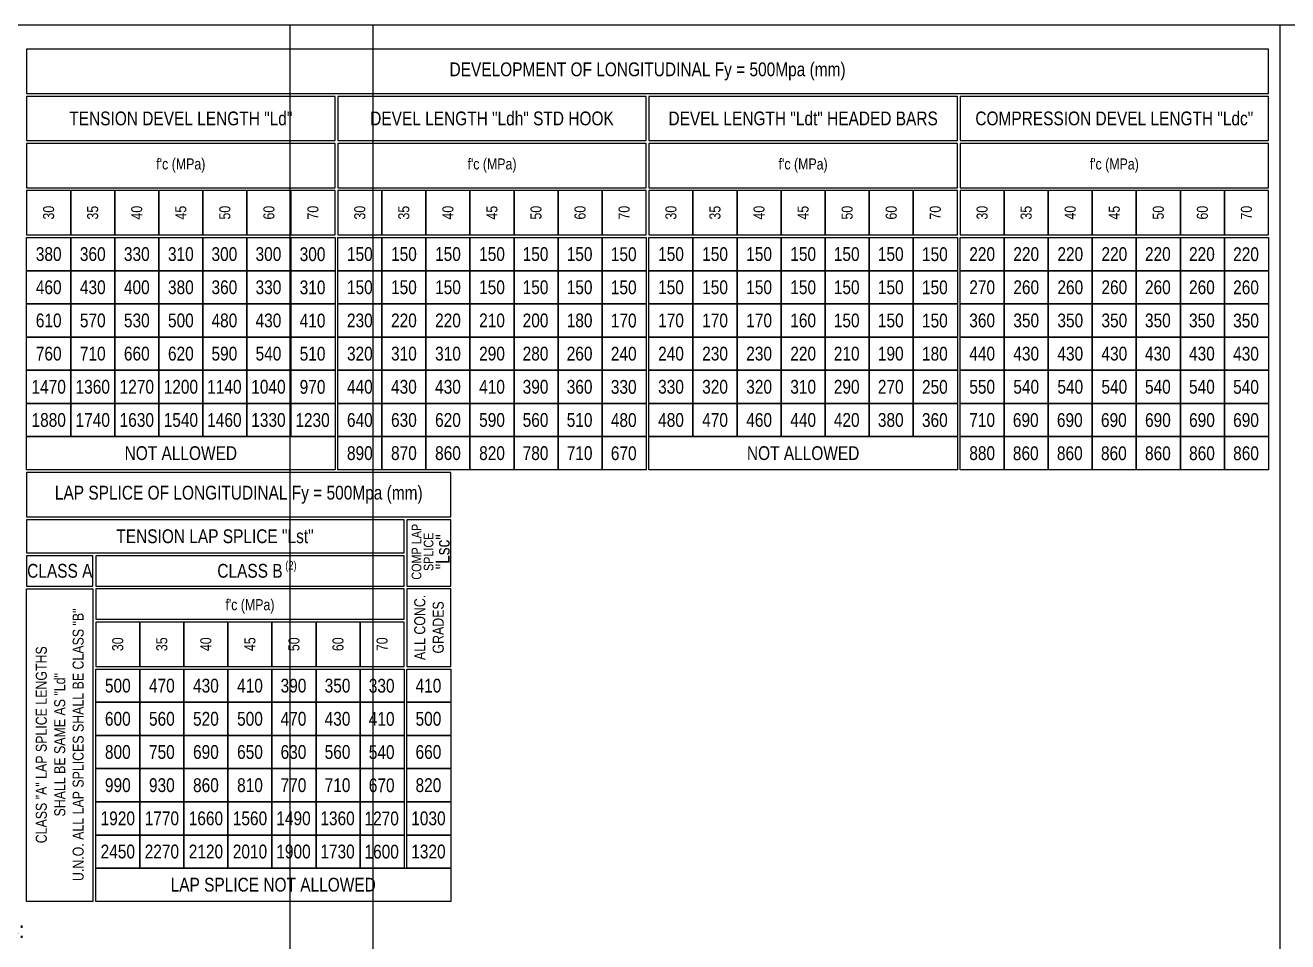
# Model space of a CAD drawing. Header units: millimetres. Extents: x 1990 to 90214, y -16050 to 57150.
# Drawn here: x 49464 to 72195, y 40651 to 57150 of the extents above; entities that cross this region are included whole.
import ezdxf
from ezdxf.enums import TextEntityAlignment as Align

# ---------------------------------------------------------------- set-up
doc = ezdxf.new("R2010")
doc.units = ezdxf.units.MM
doc.layers.add('NPLT-JLA', color=193, linetype='Continuous', plot=False)
for name, color, linetype in [('S-G-LEDR', 2, 'Continuous'), ('S-G-MEDM', 3, 'Continuous'), ('S-G-TEXT', 3, 'Continuous'), ('S-G-THIN', 1, 'Continuous'), ('S-LOCI-TEXT-GA-250', 2, 'Continuous')]:
    doc.layers.add(name, color=color, linetype=linetype)
doc.styles.add('ARIAL', font='arial.ttf', dxfattribs={"width": 0.8})

# ---------------------------------------------------------------- blocks, each defined once
blk = doc.blocks.new('A$C92fcb0a1')
at = {"layer": 'S-G-MEDM'}
for points in [[(8797.411, 26003.422), (27192.86, 26003.422), (27192.86, 26658.594), (8797.411, 26658.594)], [(8797.411, 25306.034), (13365.562, 25306.034), (13365.562, 25961.207), (8797.411, 25961.207)], [(13406.511, 25306.034), (17974.662, 25306.034), (17974.662, 25961.207), (13406.511, 25961.207)], [(18015.61, 25306.034), (22583.761, 25306.034), (22583.761, 25961.207), (18015.61, 25961.207)], [(22624.709, 25306.034), (27192.86, 25306.034), (27192.86, 25961.207), (22624.709, 25961.207)], [(8797.411, 24608.647), (13365.562, 24608.647), (13365.562, 25263.819), (8797.411, 25263.819)], [(13406.511, 24608.647), (17974.662, 24608.647), (17974.662, 25263.819), (13406.511, 25263.819)], [(18015.61, 24608.647), (22583.761, 24608.647), (22583.761, 25263.819), (18015.61, 25263.819)], [(22624.709, 24608.647), (27192.86, 24608.647), (27192.86, 25263.819), (22624.709, 25263.819)], [(8797.411, 23911.259), (9450.004, 23911.259), (9450.004, 24566.432), (8797.411, 24566.432)], [(9450.004, 23911.259), (10102.597, 23911.259), (10102.597, 24566.432), (9450.004, 24566.432)], [(10102.597, 23911.259), (10755.19, 23911.259), (10755.19, 24566.432), (10102.597, 24566.432)], [(10755.19, 23911.259), (11407.783, 23911.259), (11407.783, 24566.432), (10755.19, 24566.432)], [(11407.783, 23911.259), (12060.376, 23911.259), (12060.376, 24566.432), (11407.783, 24566.432)], [(12060.376, 23911.259), (12712.969, 23911.259), (12712.969, 24566.432), (12060.376, 24566.432)], [(12712.969, 23911.259), (13365.562, 23911.259), (13365.562, 24566.432), (12712.969, 24566.432)], [(13406.511, 23911.259), (14059.104, 23911.259), (14059.104, 24566.432), (13406.511, 24566.432)], [(14059.104, 23911.259), (14711.697, 23911.259), (14711.697, 24566.432), (14059.104, 24566.432)], [(14711.697, 23911.259), (15364.29, 23911.259), (15364.29, 24566.432), (14711.697, 24566.432)], [(15364.29, 23911.259), (16016.883, 23911.259), (16016.883, 24566.432), (15364.29, 24566.432)], [(16016.883, 23911.259), (16669.476, 23911.259), (16669.476, 24566.432), (16016.883, 24566.432)], [(16669.476, 23911.259), (17322.069, 23911.259), (17322.069, 24566.432), (16669.476, 24566.432)], [(17322.069, 23911.259), (17974.662, 23911.259), (17974.662, 24566.432), (17322.069, 24566.432)], [(18015.61, 23911.259), (18668.203, 23911.259), (18668.203, 24566.432), (18015.61, 24566.432)], [(18668.203, 23911.259), (19320.796, 23911.259), (19320.796, 24566.432), (18668.203, 24566.432)], [(19320.796, 23911.259), (19973.389, 23911.259), (19973.389, 24566.432), (19320.796, 24566.432)], [(19973.389, 23911.259), (20625.982, 23911.259), (20625.982, 24566.432), (19973.389, 24566.432)], [(20625.982, 23911.259), (21278.575, 23911.259), (21278.575, 24566.432), (20625.982, 24566.432)], [(21278.575, 23911.259), (21931.168, 23911.259), (21931.168, 24566.432), (21278.575, 24566.432)], [(21931.168, 23911.259), (22583.761, 23911.259), (22583.761, 24566.432), (21931.168, 24566.432)], [(22624.709, 23911.259), (23277.302, 23911.259), (23277.302, 24566.432), (22624.709, 24566.432)], [(23277.302, 23911.259), (23929.895, 23911.259), (23929.895, 24566.432), (23277.302, 24566.432)], [(23929.895, 23911.259), (24582.488, 23911.259), (24582.488, 24566.432), (23929.895, 24566.432)], [(24582.488, 23911.259), (25235.081, 23911.259), (25235.081, 24566.432), (24582.488, 24566.432)], [(25235.081, 23911.259), (25887.674, 23911.259), (25887.674, 24566.432), (25235.081, 24566.432)], [(25887.674, 23911.259), (26540.267, 23911.259), (26540.267, 24566.432), (25887.674, 24566.432)], [(26540.267, 23911.259), (27192.86, 23911.259), (27192.86, 24566.432), (26540.267, 24566.432)], [(8797.411, 19733.268), (15082.811, 19733.268), (15082.811, 20388.441), (8797.411, 20388.441)], [(8797.411, 19199.674), (14389.269, 19199.674), (14389.269, 19691.053), (8797.411, 19691.053)], [(14430.218, 18708.294), (15082.811, 18708.294), (15082.811, 19691.053), (14430.218, 19691.053)], [(8797.411, 18708.294), (9780.17, 18708.294), (9780.17, 19158.726), (8797.411, 19158.726)], [(9821.118, 18708.294), (14389.269, 18708.294), (14389.269, 19158.726), (9821.118, 19158.726)], [(9821.118, 18216.915), (14389.269, 18216.915), (14389.269, 18667.346), (9821.118, 18667.346)]]:
    blk.add_lwpolyline(points, close=True, dxfattribs=at)
at = {"layer": 'S-G-TEXT'}
for points in [[(14430.218, 17519.528), (15082.811, 17519.528), (15082.811, 18667.346), (14430.218, 18667.346)], [(9821.118, 17519.528), (10473.711, 17519.528), (10473.711, 18174.7), (9821.118, 18174.7)], [(10473.711, 17519.528), (11126.304, 17519.528), (11126.304, 18174.7), (10473.711, 18174.7)], [(11126.304, 17519.528), (11778.897, 17519.528), (11778.897, 18174.7), (11126.304, 18174.7)], [(11778.897, 17519.528), (12431.49, 17519.528), (12431.49, 18174.7), (11778.897, 18174.7)], [(12431.49, 17519.528), (13084.083, 17519.528), (13084.083, 18174.7), (12431.49, 18174.7)], [(13084.083, 17519.528), (13736.676, 17519.528), (13736.676, 18174.7), (13084.083, 18174.7)], [(13736.676, 17519.528), (14389.269, 17519.528), (14389.269, 18174.7), (13736.676, 18174.7)]]:
    blk.add_lwpolyline(points, close=True, dxfattribs=at)
at = {"layer": 'S-G-THIN'}
for points in [[(8797.411, 23870.311), (9450.004, 23870.311), (9450.004, 23378.932), (8797.411, 23378.932)], [(9450.004, 23870.311), (10102.597, 23870.311), (10102.597, 23378.932), (9450.004, 23378.932)], [(10102.597, 23870.311), (10755.19, 23870.311), (10755.19, 23378.932), (10102.597, 23378.932)], [(10755.19, 23870.311), (11407.783, 23870.311), (11407.783, 23378.932), (10755.19, 23378.932)], [(11407.783, 23870.311), (12060.376, 23870.311), (12060.376, 23378.932), (11407.783, 23378.932)], [(12060.376, 23870.311), (12712.969, 23870.311), (12712.969, 23378.932), (12060.376, 23378.932)], [(12712.969, 23870.311), (13365.562, 23870.311), (13365.562, 23378.932), (12712.969, 23378.932)], [(13406.511, 23870.311), (14059.104, 23870.311), (14059.104, 23378.932), (13406.511, 23378.932)], [(14059.104, 23870.311), (14711.697, 23870.311), (14711.697, 23378.932), (14059.104, 23378.932)], [(14711.697, 23870.311), (15364.29, 23870.311), (15364.29, 23378.932), (14711.697, 23378.932)], [(15364.29, 23870.311), (16016.883, 23870.311), (16016.883, 23378.932), (15364.29, 23378.932)], [(16016.883, 23870.311), (16669.476, 23870.311), (16669.476, 23378.932), (16016.883, 23378.932)], [(16669.476, 23870.311), (17322.069, 23870.311), (17322.069, 23378.932), (16669.476, 23378.932)], [(17322.069, 23870.311), (17974.662, 23870.311), (17974.662, 23378.932), (17322.069, 23378.932)], [(18015.61, 23870.311), (18668.203, 23870.311), (18668.203, 23378.932), (18015.61, 23378.932)], [(18668.203, 23870.311), (19320.796, 23870.311), (19320.796, 23378.932), (18668.203, 23378.932)], [(19320.796, 23870.311), (19973.389, 23870.311), (19973.389, 23378.932), (19320.796, 23378.932)], [(19973.389, 23870.311), (20625.982, 23870.311), (20625.982, 23378.932), (19973.389, 23378.932)], [(20625.982, 23870.311), (21278.575, 23870.311), (21278.575, 23378.932), (20625.982, 23378.932)], [(21278.575, 23870.311), (21931.168, 23870.311), (21931.168, 23378.932), (21278.575, 23378.932)], [(21931.168, 23870.311), (22583.761, 23870.311), (22583.761, 23378.932), (21931.168, 23378.932)], [(22624.709, 23870.311), (23277.302, 23870.311), (23277.302, 23378.932), (22624.709, 23378.932)], [(23277.302, 23870.311), (23929.895, 23870.311), (23929.895, 23378.932), (23277.302, 23378.932)], [(23929.895, 23870.311), (24582.488, 23870.311), (24582.488, 23378.932), (23929.895, 23378.932)], [(24582.488, 23870.311), (25235.081, 23870.311), (25235.081, 23378.932), (24582.488, 23378.932)], [(25235.081, 23870.311), (25887.674, 23870.311), (25887.674, 23378.932), (25235.081, 23378.932)], [(25887.674, 23870.311), (26540.267, 23870.311), (26540.267, 23378.932), (25887.674, 23378.932)], [(26540.267, 23870.311), (27192.86, 23870.311), (27192.86, 23378.932), (26540.267, 23378.932)], [(8797.411, 23378.932), (9450.004, 23378.932), (9450.004, 22887.552), (8797.411, 22887.552)], [(9450.004, 23378.932), (10102.597, 23378.932), (10102.597, 22887.552), (9450.004, 22887.552)], [(10102.597, 23378.932), (10755.19, 23378.932), (10755.19, 22887.552), (10102.597, 22887.552)], [(10755.19, 23378.932), (11407.783, 23378.932), (11407.783, 22887.552), (10755.19, 22887.552)], [(11407.783, 23378.932), (12060.376, 23378.932), (12060.376, 22887.552), (11407.783, 22887.552)], [(12060.376, 23378.932), (12712.969, 23378.932), (12712.969, 22887.552), (12060.376, 22887.552)], [(12712.969, 23378.932), (13365.562, 23378.932), (13365.562, 22887.552), (12712.969, 22887.552)], [(13406.511, 23378.932), (14059.104, 23378.932), (14059.104, 22887.552), (13406.511, 22887.552)], [(14059.104, 23378.932), (14711.697, 23378.932), (14711.697, 22887.552), (14059.104, 22887.552)], [(14711.697, 23378.932), (15364.29, 23378.932), (15364.29, 22887.552), (14711.697, 22887.552)], [(15364.29, 23378.932), (16016.883, 23378.932), (16016.883, 22887.552), (15364.29, 22887.552)], [(16016.883, 23378.932), (16669.476, 23378.932), (16669.476, 22887.552), (16016.883, 22887.552)], [(16669.476, 23378.932), (17322.069, 23378.932), (17322.069, 22887.552), (16669.476, 22887.552)], [(17322.069, 23378.932), (17974.662, 23378.932), (17974.662, 22887.552), (17322.069, 22887.552)], [(18015.61, 23378.932), (18668.203, 23378.932), (18668.203, 22887.552), (18015.61, 22887.552)], [(18668.203, 23378.932), (19320.796, 23378.932), (19320.796, 22887.552), (18668.203, 22887.552)], [(19320.796, 23378.932), (19973.389, 23378.932), (19973.389, 22887.552), (19320.796, 22887.552)], [(19973.389, 23378.932), (20625.982, 23378.932), (20625.982, 22887.552), (19973.389, 22887.552)], [(20625.982, 23378.932), (21278.575, 23378.932), (21278.575, 22887.552), (20625.982, 22887.552)], [(21278.575, 23378.932), (21931.168, 23378.932), (21931.168, 22887.552), (21278.575, 22887.552)], [(21931.168, 23378.932), (22583.761, 23378.932), (22583.761, 22887.552), (21931.168, 22887.552)], [(22624.709, 23378.932), (23277.302, 23378.932), (23277.302, 22887.552), (22624.709, 22887.552)], [(23277.302, 23378.932), (23929.895, 23378.932), (23929.895, 22887.552), (23277.302, 22887.552)], [(23929.895, 23378.932), (24582.488, 23378.932), (24582.488, 22887.552), (23929.895, 22887.552)], [(24582.488, 23378.932), (25235.081, 23378.932), (25235.081, 22887.552), (24582.488, 22887.552)], [(25235.081, 23378.932), (25887.674, 23378.932), (25887.674, 22887.552), (25235.081, 22887.552)], [(25887.674, 23378.932), (26540.267, 23378.932), (26540.267, 22887.552), (25887.674, 22887.552)], [(26540.267, 23378.932), (27192.86, 23378.932), (27192.86, 22887.552), (26540.267, 22887.552)], [(8797.411, 22887.552), (9450.004, 22887.552), (9450.004, 22396.173), (8797.411, 22396.173)], [(9450.004, 22887.552), (10102.597, 22887.552), (10102.597, 22396.173), (9450.004, 22396.173)], [(10102.597, 22887.552), (10755.19, 22887.552), (10755.19, 22396.173), (10102.597, 22396.173)], [(10755.19, 22887.552), (11407.783, 22887.552), (11407.783, 22396.173), (10755.19, 22396.173)], [(11407.783, 22887.552), (12060.376, 22887.552), (12060.376, 22396.173), (11407.783, 22396.173)], [(12060.376, 22887.552), (12712.969, 22887.552), (12712.969, 22396.173), (12060.376, 22396.173)], [(12712.969, 22887.552), (13365.562, 22887.552), (13365.562, 22396.173), (12712.969, 22396.173)], [(13406.511, 22887.552), (14059.104, 22887.552), (14059.104, 22396.173), (13406.511, 22396.173)], [(14059.104, 22887.552), (14711.697, 22887.552), (14711.697, 22396.173), (14059.104, 22396.173)], [(14711.697, 22887.552), (15364.29, 22887.552), (15364.29, 22396.173), (14711.697, 22396.173)], [(15364.29, 22887.552), (16016.883, 22887.552), (16016.883, 22396.173), (15364.29, 22396.173)], [(16016.883, 22887.552), (16669.476, 22887.552), (16669.476, 22396.173), (16016.883, 22396.173)], [(16669.476, 22887.552), (17322.069, 22887.552), (17322.069, 22396.173), (16669.476, 22396.173)], [(17322.069, 22887.552), (17974.662, 22887.552), (17974.662, 22396.173), (17322.069, 22396.173)], [(18015.61, 22887.552), (18668.203, 22887.552), (18668.203, 22396.173), (18015.61, 22396.173)], [(18668.203, 22887.552), (19320.796, 22887.552), (19320.796, 22396.173), (18668.203, 22396.173)], [(19320.796, 22887.552), (19973.389, 22887.552), (19973.389, 22396.173), (19320.796, 22396.173)], [(19973.389, 22887.552), (20625.982, 22887.552), (20625.982, 22396.173), (19973.389, 22396.173)], [(20625.982, 22887.552), (21278.575, 22887.552), (21278.575, 22396.173), (20625.982, 22396.173)], [(21278.575, 22887.552), (21931.168, 22887.552), (21931.168, 22396.173), (21278.575, 22396.173)], [(21931.168, 22887.552), (22583.761, 22887.552), (22583.761, 22396.173), (21931.168, 22396.173)], [(22624.709, 22887.552), (23277.302, 22887.552), (23277.302, 22396.173), (22624.709, 22396.173)], [(23277.302, 22887.552), (23929.895, 22887.552), (23929.895, 22396.173), (23277.302, 22396.173)], [(23929.895, 22887.552), (24582.488, 22887.552), (24582.488, 22396.173), (23929.895, 22396.173)], [(24582.488, 22887.552), (25235.081, 22887.552), (25235.081, 22396.173), (24582.488, 22396.173)], [(25235.081, 22887.552), (25887.674, 22887.552), (25887.674, 22396.173), (25235.081, 22396.173)], [(25887.674, 22887.552), (26540.267, 22887.552), (26540.267, 22396.173), (25887.674, 22396.173)], [(26540.267, 22887.552), (27192.86, 22887.552), (27192.86, 22396.173), (26540.267, 22396.173)], [(8797.411, 22396.173), (9450.004, 22396.173), (9450.004, 21904.794), (8797.411, 21904.794)], [(9450.004, 22396.173), (10102.597, 22396.173), (10102.597, 21904.794), (9450.004, 21904.794)], [(10102.597, 22396.173), (10755.19, 22396.173), (10755.19, 21904.794), (10102.597, 21904.794)], [(10755.19, 22396.173), (11407.783, 22396.173), (11407.783, 21904.794), (10755.19, 21904.794)], [(11407.783, 22396.173), (12060.376, 22396.173), (12060.376, 21904.794), (11407.783, 21904.794)], [(12060.376, 22396.173), (12712.969, 22396.173), (12712.969, 21904.794), (12060.376, 21904.794)], [(12712.969, 22396.173), (13365.562, 22396.173), (13365.562, 21904.794), (12712.969, 21904.794)], [(13406.511, 22396.173), (14059.104, 22396.173), (14059.104, 21904.794), (13406.511, 21904.794)], [(14059.104, 22396.173), (14711.697, 22396.173), (14711.697, 21904.794), (14059.104, 21904.794)], [(14711.697, 22396.173), (15364.29, 22396.173), (15364.29, 21904.794), (14711.697, 21904.794)], [(15364.29, 22396.173), (16016.883, 22396.173), (16016.883, 21904.794), (15364.29, 21904.794)], [(16016.883, 22396.173), (16669.476, 22396.173), (16669.476, 21904.794), (16016.883, 21904.794)], [(16669.476, 22396.173), (17322.069, 22396.173), (17322.069, 21904.794), (16669.476, 21904.794)], [(17322.069, 22396.173), (17974.662, 22396.173), (17974.662, 21904.794), (17322.069, 21904.794)], [(18015.61, 22396.173), (18668.203, 22396.173), (18668.203, 21904.794), (18015.61, 21904.794)], [(18668.203, 22396.173), (19320.796, 22396.173), (19320.796, 21904.794), (18668.203, 21904.794)], [(19320.796, 22396.173), (19973.389, 22396.173), (19973.389, 21904.794), (19320.796, 21904.794)], [(19973.389, 22396.173), (20625.982, 22396.173), (20625.982, 21904.794), (19973.389, 21904.794)], [(20625.982, 22396.173), (21278.575, 22396.173), (21278.575, 21904.794), (20625.982, 21904.794)], [(21278.575, 22396.173), (21931.168, 22396.173), (21931.168, 21904.794), (21278.575, 21904.794)], [(21931.168, 22396.173), (22583.761, 22396.173), (22583.761, 21904.794), (21931.168, 21904.794)], [(22624.709, 22396.173), (23277.302, 22396.173), (23277.302, 21904.794), (22624.709, 21904.794)], [(23277.302, 22396.173), (23929.895, 22396.173), (23929.895, 21904.794), (23277.302, 21904.794)], [(23929.895, 22396.173), (24582.488, 22396.173), (24582.488, 21904.794), (23929.895, 21904.794)], [(24582.488, 22396.173), (25235.081, 22396.173), (25235.081, 21904.794), (24582.488, 21904.794)], [(25235.081, 22396.173), (25887.674, 22396.173), (25887.674, 21904.794), (25235.081, 21904.794)], [(25887.674, 22396.173), (26540.267, 22396.173), (26540.267, 21904.794), (25887.674, 21904.794)], [(26540.267, 22396.173), (27192.86, 22396.173), (27192.86, 21904.794), (26540.267, 21904.794)], [(8797.411, 21904.794), (9450.004, 21904.794), (9450.004, 21413.414), (8797.411, 21413.414)], [(9450.004, 21904.794), (10102.597, 21904.794), (10102.597, 21413.414), (9450.004, 21413.414)], [(10102.597, 21904.794), (10755.19, 21904.794), (10755.19, 21413.414), (10102.597, 21413.414)], [(10755.19, 21904.794), (11407.783, 21904.794), (11407.783, 21413.414), (10755.19, 21413.414)], [(11407.783, 21904.794), (12060.376, 21904.794), (12060.376, 21413.414), (11407.783, 21413.414)], [(12060.376, 21904.794), (12712.969, 21904.794), (12712.969, 21413.414), (12060.376, 21413.414)], [(12712.969, 21904.794), (13365.562, 21904.794), (13365.562, 21413.414), (12712.969, 21413.414)], [(13406.511, 21904.794), (14059.104, 21904.794), (14059.104, 21413.414), (13406.511, 21413.414)], [(14059.104, 21904.794), (14711.697, 21904.794), (14711.697, 21413.414), (14059.104, 21413.414)], [(14711.697, 21904.794), (15364.29, 21904.794), (15364.29, 21413.414), (14711.697, 21413.414)], [(15364.29, 21904.794), (16016.883, 21904.794), (16016.883, 21413.414), (15364.29, 21413.414)], [(16016.883, 21904.794), (16669.476, 21904.794), (16669.476, 21413.414), (16016.883, 21413.414)], [(16669.476, 21904.794), (17322.069, 21904.794), (17322.069, 21413.414), (16669.476, 21413.414)], [(17322.069, 21904.794), (17974.662, 21904.794), (17974.662, 21413.414), (17322.069, 21413.414)], [(18015.61, 21904.794), (18668.203, 21904.794), (18668.203, 21413.414), (18015.61, 21413.414)], [(18668.203, 21904.794), (19320.796, 21904.794), (19320.796, 21413.414), (18668.203, 21413.414)], [(19320.796, 21904.794), (19973.389, 21904.794), (19973.389, 21413.414), (19320.796, 21413.414)], [(19973.389, 21904.794), (20625.982, 21904.794), (20625.982, 21413.414), (19973.389, 21413.414)], [(20625.982, 21904.794), (21278.575, 21904.794), (21278.575, 21413.414), (20625.982, 21413.414)], [(21278.575, 21904.794), (21931.168, 21904.794), (21931.168, 21413.414), (21278.575, 21413.414)], [(21931.168, 21904.794), (22583.761, 21904.794), (22583.761, 21413.414), (21931.168, 21413.414)], [(22624.709, 21904.794), (23277.302, 21904.794), (23277.302, 21413.414), (22624.709, 21413.414)], [(23277.302, 21904.794), (23929.895, 21904.794), (23929.895, 21413.414), (23277.302, 21413.414)], [(23929.895, 21904.794), (24582.488, 21904.794), (24582.488, 21413.414), (23929.895, 21413.414)], [(24582.488, 21904.794), (25235.081, 21904.794), (25235.081, 21413.414), (24582.488, 21413.414)], [(25235.081, 21904.794), (25887.674, 21904.794), (25887.674, 21413.414), (25235.081, 21413.414)], [(25887.674, 21904.794), (26540.267, 21904.794), (26540.267, 21413.414), (25887.674, 21413.414)], [(26540.267, 21904.794), (27192.86, 21904.794), (27192.86, 21413.414), (26540.267, 21413.414)], [(8797.411, 21413.414), (9450.004, 21413.414), (9450.004, 20922.035), (8797.411, 20922.035)], [(9450.004, 21413.414), (10102.597, 21413.414), (10102.597, 20922.035), (9450.004, 20922.035)], [(10102.597, 21413.414), (10755.19, 21413.414), (10755.19, 20922.035), (10102.597, 20922.035)], [(10755.19, 21413.414), (11407.783, 21413.414), (11407.783, 20922.035), (10755.19, 20922.035)], [(11407.783, 21413.414), (12060.376, 21413.414), (12060.376, 20922.035), (11407.783, 20922.035)], [(12060.376, 21413.414), (12712.969, 21413.414), (12712.969, 20922.035), (12060.376, 20922.035)], [(12712.969, 21413.414), (13365.562, 21413.414), (13365.562, 20922.035), (12712.969, 20922.035)], [(13406.511, 21413.414), (14059.104, 21413.414), (14059.104, 20922.035), (13406.511, 20922.035)], [(14059.104, 21413.414), (14711.697, 21413.414), (14711.697, 20922.035), (14059.104, 20922.035)], [(14711.697, 21413.414), (15364.29, 21413.414), (15364.29, 20922.035), (14711.697, 20922.035)], [(15364.29, 21413.414), (16016.883, 21413.414), (16016.883, 20922.035), (15364.29, 20922.035)], [(16016.883, 21413.414), (16669.476, 21413.414), (16669.476, 20922.035), (16016.883, 20922.035)], [(16669.476, 21413.414), (17322.069, 21413.414), (17322.069, 20922.035), (16669.476, 20922.035)], [(17322.069, 21413.414), (17974.662, 21413.414), (17974.662, 20922.035), (17322.069, 20922.035)], [(18015.61, 21413.414), (18668.203, 21413.414), (18668.203, 20922.035), (18015.61, 20922.035)], [(18668.203, 21413.414), (19320.796, 21413.414), (19320.796, 20922.035), (18668.203, 20922.035)], [(19320.796, 21413.414), (19973.389, 21413.414), (19973.389, 20922.035), (19320.796, 20922.035)], [(19973.389, 21413.414), (20625.982, 21413.414), (20625.982, 20922.035), (19973.389, 20922.035)], [(20625.982, 21413.414), (21278.575, 21413.414), (21278.575, 20922.035), (20625.982, 20922.035)], [(21278.575, 21413.414), (21931.168, 21413.414), (21931.168, 20922.035), (21278.575, 20922.035)], [(21931.168, 21413.414), (22583.761, 21413.414), (22583.761, 20922.035), (21931.168, 20922.035)], [(22624.709, 21413.414), (23277.302, 21413.414), (23277.302, 20922.035), (22624.709, 20922.035)], [(23277.302, 21413.414), (23929.895, 21413.414), (23929.895, 20922.035), (23277.302, 20922.035)], [(23929.895, 21413.414), (24582.488, 21413.414), (24582.488, 20922.035), (23929.895, 20922.035)], [(24582.488, 21413.414), (25235.081, 21413.414), (25235.081, 20922.035), (24582.488, 20922.035)], [(25235.081, 21413.414), (25887.674, 21413.414), (25887.674, 20922.035), (25235.081, 20922.035)], [(25887.674, 21413.414), (26540.267, 21413.414), (26540.267, 20922.035), (25887.674, 20922.035)], [(26540.267, 21413.414), (27192.86, 21413.414), (27192.86, 20922.035), (26540.267, 20922.035)], [(8797.411, 20922.035), (13365.562, 20922.035), (13365.562, 20430.656), (8797.411, 20430.656)], [(13406.511, 20922.035), (14059.104, 20922.035), (14059.104, 20430.656), (13406.511, 20430.656)], [(14059.104, 20922.035), (14711.697, 20922.035), (14711.697, 20430.656), (14059.104, 20430.656)], [(14711.697, 20922.035), (15364.29, 20922.035), (15364.29, 20430.656), (14711.697, 20430.656)], [(15364.29, 20922.035), (16016.883, 20922.035), (16016.883, 20430.656), (15364.29, 20430.656)], [(16016.883, 20922.035), (16669.476, 20922.035), (16669.476, 20430.656), (16016.883, 20430.656)], [(16669.476, 20922.035), (17322.069, 20922.035), (17322.069, 20430.656), (16669.476, 20430.656)], [(17322.069, 20922.035), (17974.662, 20922.035), (17974.662, 20430.656), (17322.069, 20430.656)], [(18015.61, 20922.035), (22583.761, 20922.035), (22583.761, 20430.656), (18015.61, 20430.656)], [(22624.709, 20922.035), (23277.302, 20922.035), (23277.302, 20430.656), (22624.709, 20430.656)], [(23277.302, 20922.035), (23929.895, 20922.035), (23929.895, 20430.656), (23277.302, 20430.656)], [(23929.895, 20922.035), (24582.488, 20922.035), (24582.488, 20430.656), (23929.895, 20430.656)], [(24582.488, 20922.035), (25235.081, 20922.035), (25235.081, 20430.656), (24582.488, 20430.656)], [(25235.081, 20922.035), (25887.674, 20922.035), (25887.674, 20430.656), (25235.081, 20430.656)], [(25887.674, 20922.035), (26540.267, 20922.035), (26540.267, 20430.656), (25887.674, 20430.656)], [(26540.267, 20922.035), (27192.86, 20922.035), (27192.86, 20430.656), (26540.267, 20430.656)], [(8797.411, 18667.346), (9780.17, 18667.346), (9780.17, 14038.924), (8797.411, 14038.924)], [(9821.118, 17478.579), (10473.711, 17478.579), (10473.711, 16987.2), (9821.118, 16987.2)], [(10473.711, 17478.579), (11126.304, 17478.579), (11126.304, 16987.2), (10473.711, 16987.2)], [(11126.304, 17478.579), (11778.897, 17478.579), (11778.897, 16987.2), (11126.304, 16987.2)], [(11778.897, 17478.579), (12431.49, 17478.579), (12431.49, 16987.2), (11778.897, 16987.2)], [(12431.49, 17478.579), (13084.083, 17478.579), (13084.083, 16987.2), (12431.49, 16987.2)], [(13084.083, 17478.579), (13736.676, 17478.579), (13736.676, 16987.2), (13084.083, 16987.2)], [(13736.676, 17478.579), (14389.269, 17478.579), (14389.269, 16987.2), (13736.676, 16987.2)], [(14430.218, 17478.579), (15082.811, 17478.579), (15082.811, 16987.2), (14430.218, 16987.2)], [(9821.118, 16987.2), (10473.711, 16987.2), (10473.711, 16495.821), (9821.118, 16495.821)], [(10473.711, 16987.2), (11126.304, 16987.2), (11126.304, 16495.821), (10473.711, 16495.821)], [(11126.304, 16987.2), (11778.897, 16987.2), (11778.897, 16495.821), (11126.304, 16495.821)], [(11778.897, 16987.2), (12431.49, 16987.2), (12431.49, 16495.821), (11778.897, 16495.821)], [(12431.49, 16987.2), (13084.083, 16987.2), (13084.083, 16495.821), (12431.49, 16495.821)], [(13084.083, 16987.2), (13736.676, 16987.2), (13736.676, 16495.821), (13084.083, 16495.821)], [(13736.676, 16987.2), (14389.269, 16987.2), (14389.269, 16495.821), (13736.676, 16495.821)], [(14430.218, 16987.2), (15082.811, 16987.2), (15082.811, 16495.821), (14430.218, 16495.821)], [(9821.118, 16495.821), (10473.711, 16495.821), (10473.711, 16004.441), (9821.118, 16004.441)], [(10473.711, 16495.821), (11126.304, 16495.821), (11126.304, 16004.441), (10473.711, 16004.441)], [(11126.304, 16495.821), (11778.897, 16495.821), (11778.897, 16004.441), (11126.304, 16004.441)], [(11778.897, 16495.821), (12431.49, 16495.821), (12431.49, 16004.441), (11778.897, 16004.441)], [(12431.49, 16495.821), (13084.083, 16495.821), (13084.083, 16004.441), (12431.49, 16004.441)], [(13084.083, 16495.821), (13736.676, 16495.821), (13736.676, 16004.441), (13084.083, 16004.441)], [(13736.676, 16495.821), (14389.269, 16495.821), (14389.269, 16004.441), (13736.676, 16004.441)], [(14430.218, 16495.821), (15082.811, 16495.821), (15082.811, 16004.441), (14430.218, 16004.441)], [(9821.118, 16004.441), (10473.711, 16004.441), (10473.711, 15513.062), (9821.118, 15513.062)], [(10473.711, 16004.441), (11126.304, 16004.441), (11126.304, 15513.062), (10473.711, 15513.062)], [(11126.304, 16004.441), (11778.897, 16004.441), (11778.897, 15513.062), (11126.304, 15513.062)], [(11778.897, 16004.441), (12431.49, 16004.441), (12431.49, 15513.062), (11778.897, 15513.062)], [(12431.49, 16004.441), (13084.083, 16004.441), (13084.083, 15513.062), (12431.49, 15513.062)], [(13084.083, 16004.441), (13736.676, 16004.441), (13736.676, 15513.062), (13084.083, 15513.062)], [(13736.676, 16004.441), (14389.269, 16004.441), (14389.269, 15513.062), (13736.676, 15513.062)], [(14430.218, 16004.441), (15082.811, 16004.441), (15082.811, 15513.062), (14430.218, 15513.062)], [(9821.118, 15513.062), (10473.711, 15513.062), (10473.711, 15021.683), (9821.118, 15021.683)], [(10473.711, 15513.062), (11126.304, 15513.062), (11126.304, 15021.683), (10473.711, 15021.683)], [(11126.304, 15513.062), (11778.897, 15513.062), (11778.897, 15021.683), (11126.304, 15021.683)], [(11778.897, 15513.062), (12431.49, 15513.062), (12431.49, 15021.683), (11778.897, 15021.683)], [(12431.49, 15513.062), (13084.083, 15513.062), (13084.083, 15021.683), (12431.49, 15021.683)], [(13084.083, 15513.062), (13736.676, 15513.062), (13736.676, 15021.683), (13084.083, 15021.683)], [(13736.676, 15513.062), (14389.269, 15513.062), (14389.269, 15021.683), (13736.676, 15021.683)], [(14430.218, 15513.062), (15082.811, 15513.062), (15082.811, 15021.683), (14430.218, 15021.683)], [(9821.118, 15021.683), (10473.711, 15021.683), (10473.711, 14530.303), (9821.118, 14530.303)], [(10473.711, 15021.683), (11126.304, 15021.683), (11126.304, 14530.303), (10473.711, 14530.303)], [(11126.304, 15021.683), (11778.897, 15021.683), (11778.897, 14530.303), (11126.304, 14530.303)], [(11778.897, 15021.683), (12431.49, 15021.683), (12431.49, 14530.303), (11778.897, 14530.303)], [(12431.49, 15021.683), (13084.083, 15021.683), (13084.083, 14530.303), (12431.49, 14530.303)], [(13084.083, 15021.683), (13736.676, 15021.683), (13736.676, 14530.303), (13084.083, 14530.303)], [(13736.676, 15021.683), (14389.269, 15021.683), (14389.269, 14530.303), (13736.676, 14530.303)], [(14430.218, 15021.683), (15082.811, 15021.683), (15082.811, 14530.303), (14430.218, 14530.303)], [(9821.118, 14530.303), (15082.811, 14530.303), (15082.811, 14038.924), (9821.118, 14038.924)]]:
    blk.add_lwpolyline(points, close=True, dxfattribs=at)
at = {"layer": 'S-G-LEDR', "insert": (7739.224, 13739.986), "char_height": 204.741386, "width": 19000, "attachment_point": 1, "style": 'ARIAL'}
blk.add_mtext('\\pxqj;{\\H1.2x;NOTES:\\P\\P\\pi-2,l2;}1.^IREBAR SHALL BE ALWAYS DEVELOPED ACROSS COLD JOINTS. SPLICES SHALL OCCUR ONLY WHERE SHOWN ON DETAILS. UNLESS OTHERWISE NOTED ELSEWHERE IN THE DRAWING SET, THE FOLLOWING SHALL APPLY:\\P\\pl4;A.^IMIN DEVELOPMENT LENGTH ACROSS A COLD JOINT OF STRAIGHT REBAR SHALL BE "Ld"\\PB.^IMIN DEVELOPMENT LENGTH ACROSS A COLD JOINT OF HOOKED REBAR SHALL BE "Ldh"\\PC.^ILAP SPLICE SHALL BE CLASS B TENSION LAP SPLICE "Lst"\\P\\pi0,l0;\\P\\pi-2,l2;2.^IALL THE DEVELOPMENT LENGTHS AND LAP SPLICES SHALL BE MODIFIED AS FOLLOWS:\\P\\pl4;A.^ICASTING POSITION: IF MORE THAN 300mm OF FRESH CONCRETE IS PLACED BELOW HORIZONTAL TOP REBAR, SCHEDULED VALUES OF "Ld" AND "Lst" SHALL BE MULTIPLIED BY 1.3.\\PB.^ILIGHT WEIGHT CONCRETE: IF LIGHT WEIGHT CONCRETE IS USED, ALL THE DEVELOPMENT LENGTHS AND TENSION LAP SPLICE SCHEDULED VALUES SHALL BE MULTIPLIED BY 1.33. HEADED BARS ARE NOT ALLOWED IN LIGHT WEIGHT CONCRETE. COMPRESSION LAP SPLICE "Lsc" DO NOT NEED TO BE INCREASED\\PC.^IEPOXY COATING: SCHEDULED LENGTHS APPLY TO UNCOATED OR ZINC COATED (GALVANIZED) REBAR. IF EPOXY COATING IS SPECIFIED, SCHEDULED VALUED SHALL BE MULTIPLIED BY 1.2 FOR "Ldh", "Ldt" AND BY 1.5 FOR "Ld", "Lst". Ldc AND Lsc DO NOT NEED TO BE INCREASED.\\PD.^ICONFINEMENT: SCHEDULED VALUES OF "Ld" AND "Lst" SHALL BE MULTIPLIED BY 1.5 FOR:\\P\\pl6;{\\fSymbol|b0|i0|c2|p18;·^I}MEMBERS WITH TIES (SUCH AS COLUMNS, PILES, BEAMS, ETC.) WITH LONGITUDINAL REBAR WITH "CLEAR COVER" LESS THAN "Db" OR WITH "CLEAR SPACING" LESS THAN "Db"\\P{\\fSymbol|b0|i0|c2|p18;·^I}MEMBERS WITHOUT TIES (SUCH AS WALLS, SLAB, FOOTINGS, ETC.) WITH LONGITUDINAL REBAR WITH "CLEAR SPACING" LESS THAN 2 x "Db"\\P\\pl4;^ISCHEDULED VALUES OF "Lsc" SHALL BE MULTIPLIED BY 1.33 WHEN OCCURRING AT WALLS\\P\\pi0,l0;\\P\\pi-2,l2;3.^IHEADED DEFORMED BARS SHALL BE PERMITTED IF ALL FOLLOWING CONDITIONS ARE MET (SEE INSET DETAIL):\\P\\pl6;{\\fSymbol|b0|i0|c2|p18;·^I}PROVIDE HRC555 HEADED DEFORMED BAR (RESEARCH REPORT ER 177) OR APPROVED EQUIVALENT\\P{\\fSymbol|b0|i0|c2|p18;·^I}SIDE COVER IS AT LEAST 2xDb\\P{\\fSymbol|b0|i0|c2|p18;·^I}REBAR SPACING IS AT LEAST 4xDb\\P\\pi0,l0;\\P\\pi-2,l2;4.^IWHERE REBAR OF DIFFERENT SIZE ARE LAP SPLICED, FOLLOWING SHALL APPLY:\\P\\pl4;A.^ILAP SPLICE SHALL BE THE GREATER OF Ld  OF LARGER BAR AND Lst OF SMALLER BAR (TENSION)\\PB.^ILAP SPLICE SHALL BE THE GREATER OF Ldc OF LARGER BAR AND Lsc OF SMALLER BAR (COMPRESSION).\\PC.^ITENSION SHALL BE ASSUMED UNLESS NOTED OTHERWISE ELSEWHERE IN THIS SET.\\P\\pi0,l0;\\P\\pi-2,l2;5.^IFOR LAP OF BUNDLED REBAR CONTACT THE ENGINEER.\\P\\pi0,l0;\\P\\pi-2,l2;6.^ILAP SPLICE FOR 40mm BAR IS NOT ALLOWED. PROVIDE MECHANICAL OR WELDED SPLICES DEVELOPING 1.25Fy FOR THESE SPLICES. SUBMIT SELECTED SPLICE SYSTEM TO THE ENGINEER FOR APPROVAL.', dxfattribs=at)
at = {"layer": 'S-G-TEXT', "char_height": 163.7931, "width": 1054.9116, "attachment_point": 5, "style": 'ARIAL'}
for insert in [(11081.487, 24936.233), (15690.586, 24936.233), (20299.685, 24936.233), (24908.785, 24936.233), (12105.194, 18408.498)]:
    blk.add_mtext("f'c (MPa)", dxfattribs=dict(at, insert=insert))
at = {"layer": 'S-G-TEXT', "char_height": 163.7931, "attachment_point": 5, "rotation": 90, "style": 'ARIAL'}
for s, insert, width in [('\\pxqc;30', (9123.852, 24238.846), 655.17241), ('\\pxqc;35', (9776.445, 24238.846), 655.17241), ('\\pxqc;40', (10429.038, 24238.846), 655.17241), ('\\pxqc;45', (11081.631, 24238.846), 655.17241), ('\\pxqc;50', (11734.224, 24238.846), 655.17241), ('\\pxqc;60', (12386.817, 24238.846), 655.17241), ('\\pxqc;70', (13039.41, 24238.846), 655.17241), ('\\pxqc;30', (13732.951, 24238.846), 655.17241), ('\\pxqc;35', (14385.544, 24238.846), 655.17241), ('\\pxqc;40', (15038.137, 24238.846), 655.17241), ('\\pxqc;45', (15690.73, 24238.846), 655.17241), ('\\pxqc;50', (16343.323, 24238.846), 655.17241), ('\\pxqc;60', (16995.916, 24238.846), 655.17241), ('\\pxqc;70', (17648.509, 24238.846), 655.17241), ('\\pxqc;30', (18342.051, 24238.846), 655.17241), ('\\pxqc;35', (18994.644, 24238.846), 655.17241), ('\\pxqc;40', (19647.237, 24238.846), 655.17241), ('\\pxqc;45', (20299.83, 24238.846), 655.17241), ('\\pxqc;50', (20952.423, 24238.846), 655.17241), ('\\pxqc;60', (21605.015, 24238.846), 655.17241), ('\\pxqc;70', (22257.608, 24238.846), 655.17241), ('\\pxqc;30', (22951.15, 24238.846), 655.17241), ('\\pxqc;35', (23603.743, 24238.846), 655.17241), ('\\pxqc;40', (24256.336, 24238.846), 655.17241), ('\\pxqc;45', (24908.929, 24238.846), 655.17241), ('\\pxqc;50', (25561.522, 24238.846), 655.17241), ('\\pxqc;60', (26214.115, 24238.846), 655.17241), ('\\pxqc;70', (26866.708, 24238.846), 655.17241), ('ALL CONC. GRADES', (14758.82, 18096.116), 1109.17422), ('\\pxqc;30', (10147.559, 17847.114), 655.17241), ('\\pxqc;35', (10800.152, 17847.114), 655.17241), ('\\pxqc;40', (11452.745, 17847.114), 655.17241), ('\\pxqc;45', (12105.338, 17847.114), 655.17241), ('\\pxqc;50', (12757.931, 17847.114), 655.17241), ('\\pxqc;60', (13410.524, 17847.114), 655.17241), ('\\pxqc;70', (14063.117, 17847.114), 655.17241)]:
    blk.add_mtext(s, dxfattribs=dict(at, insert=insert, width=width))
at = {"layer": 'S-LOCI-TEXT-GA-250', "style": 'ARIAL', "width": 0.8}
for s, p in [('380', (9124.378, 23626.018)), ('360', (9776.971, 23626.018)), ('330', (10429.564, 23626.018)), ('310', (11082.157, 23626.018)), ('300', (11726.818, 23626.018)), ('300', (12379.411, 23626.018)), ('300', (13032.842, 23624.202)), ('150', (13733.478, 23626.018)), ('150', (14386.071, 23626.018)), ('150', (15038.664, 23626.018)), ('150', (15691.257, 23626.018)), ('150', (16335.917, 23626.018)), ('150', (16988.51, 23626.018)), ('150', (17641.941, 23624.202)), ('150', (18342.577, 23626.018)), ('150', (18995.17, 23626.018)), ('150', (19647.763, 23626.018)), ('150', (20300.356, 23626.018)), ('150', (20945.016, 23626.018)), ('150', (21597.609, 23626.018)), ('150', (22251.04, 23624.202)), ('220', (22951.676, 23626.018)), ('220', (23604.269, 23626.018)), ('220', (24256.862, 23626.018)), ('220', (24909.455, 23626.018)), ('220', (25554.115, 23626.018)), ('220', (26206.708, 23626.018)), ('220', (26860.139, 23624.202)), ('460', (9124.378, 23134.639)), ('430', (9776.971, 23134.639)), ('400', (10429.564, 23134.639)), ('380', (11082.157, 23134.639)), ('360', (11726.818, 23134.639)), ('330', (12379.411, 23134.639)), ('310', (13032.842, 23132.823)), ('150', (13733.478, 23134.639)), ('150', (14386.071, 23134.639)), ('150', (15038.664, 23134.639)), ('150', (15691.257, 23134.639)), ('150', (16335.917, 23134.639)), ('150', (16988.51, 23134.639)), ('150', (17641.941, 23132.823)), ('150', (18342.577, 23134.639)), ('150', (18995.17, 23134.639)), ('150', (19647.763, 23134.639)), ('150', (20300.356, 23134.639)), ('150', (20945.016, 23134.639)), ('150', (21597.609, 23134.639)), ('150', (22251.04, 23132.823)), ('270', (22951.676, 23134.639)), ('260', (23604.269, 23134.639)), ('260', (24256.862, 23134.639)), ('260', (24909.455, 23134.639)), ('260', (25554.115, 23134.639)), ('260', (26206.708, 23134.639)), ('260', (26860.139, 23132.823)), ('610', (9124.378, 22643.259)), ('570', (9776.971, 22643.259)), ('530', (10429.564, 22643.259)), ('500', (11082.157, 22643.259)), ('480', (11726.818, 22643.259)), ('430', (12379.411, 22643.259)), ('410', (13032.842, 22641.444)), ('230', (13733.478, 22643.259)), ('220', (14386.071, 22643.259)), ('220', (15038.664, 22643.259)), ('210', (15691.257, 22643.259)), ('200', (16335.917, 22643.259)), ('180', (16988.51, 22643.259)), ('170', (17641.941, 22641.444)), ('170', (18342.577, 22643.259)), ('170', (18995.17, 22643.259)), ('170', (19647.763, 22643.259)), ('160', (20300.356, 22643.259)), ('150', (20945.016, 22643.259)), ('150', (21597.609, 22643.259)), ('150', (22251.04, 22641.444)), ('360', (22951.676, 22643.259)), ('350', (23604.269, 22643.259)), ('350', (24256.862, 22643.259)), ('350', (24909.455, 22643.259)), ('350', (25554.115, 22643.259)), ('350', (26206.708, 22643.259)), ('350', (26860.139, 22641.444)), ('760', (9124.378, 22151.88)), ('710', (9776.971, 22151.88)), ('660', (10429.564, 22151.88)), ('620', (11082.157, 22151.88)), ('590', (11726.818, 22151.88)), ('540', (12379.411, 22151.88)), ('510', (13032.842, 22150.064)), ('320', (13733.478, 22151.88)), ('310', (14386.071, 22151.88)), ('310', (15038.664, 22151.88)), ('290', (15691.257, 22151.88)), ('280', (16335.917, 22151.88)), ('260', (16988.51, 22151.88)), ('240', (17641.941, 22150.064)), ('240', (18342.577, 22151.88)), ('230', (18995.17, 22151.88)), ('230', (19647.763, 22151.88)), ('220', (20300.356, 22151.88)), ('210', (20945.016, 22151.88)), ('190', (21597.609, 22151.88)), ('180', (22251.04, 22150.064)), ('440', (22951.676, 22151.88)), ('430', (23604.269, 22151.88)), ('430', (24256.862, 22151.88)), ('430', (24909.455, 22151.88)), ('430', (25554.115, 22151.88)), ('430', (26206.708, 22151.88)), ('430', (26860.139, 22150.064)), ('1470', (9124.378, 21660.501)), ('1360', (9776.971, 21660.501)), ('1270', (10429.564, 21660.501)), ('1200', (11082.157, 21660.501)), ('1140', (11726.818, 21660.501)), ('1040', (12379.411, 21660.501)), ('970', (13032.842, 21658.685)), ('440', (13733.478, 21660.501)), ('430', (14386.071, 21660.501)), ('430', (15038.664, 21660.501)), ('410', (15691.257, 21660.501)), ('390', (16335.917, 21660.501)), ('360', (16988.51, 21660.501)), ('330', (17641.941, 21658.685)), ('330', (18342.577, 21660.501)), ('320', (18995.17, 21660.501)), ('320', (19647.763, 21660.501)), ('310', (20300.356, 21660.501)), ('290', (20945.016, 21660.501)), ('270', (21597.609, 21660.501)), ('250', (22251.04, 21658.685)), ('550', (22951.676, 21660.501)), ('540', (23604.269, 21660.501)), ('540', (24256.862, 21660.501)), ('540', (24909.455, 21660.501)), ('540', (25554.115, 21660.501)), ('540', (26206.708, 21660.501)), ('540', (26860.139, 21658.685)), ('1880', (9124.378, 21169.121)), ('1740', (9776.971, 21169.121)), ('1630', (10429.564, 21169.121)), ('1540', (11082.157, 21169.121)), ('1460', (11726.818, 21169.121)), ('1330', (12379.411, 21169.121)), ('1230', (13032.842, 21167.306)), ('640', (13733.478, 21169.121)), ('630', (14386.071, 21169.121)), ('620', (15038.664, 21169.121)), ('590', (15691.257, 21169.121)), ('560', (16335.917, 21169.121)), ('510', (16988.51, 21169.121)), ('480', (17641.941, 21167.306)), ('480', (18342.577, 21169.121)), ('470', (18995.17, 21169.121)), ('460', (19647.763, 21169.121)), ('440', (20300.356, 21169.121)), ('420', (20945.016, 21169.121)), ('380', (21597.609, 21169.121)), ('360', (22251.04, 21167.306)), ('710', (22951.676, 21169.121)), ('690', (23597.174, 21167.306)), ('690', (24249.767, 21167.306)), ('690', (24902.36, 21167.306)), ('690', (25554.953, 21167.306)), ('690', (26207.546, 21167.306)), ('690', (26860.139, 21167.306)), ('890', (13733.478, 20677.742)), ('870', (14386.071, 20677.742)), ('860', (15038.664, 20677.742)), ('820', (15691.257, 20677.742)), ('780', (16335.917, 20677.742)), ('710', (16988.51, 20677.742)), ('670', (17641.941, 20675.927)), ('880', (22951.676, 20677.742)), ('860', (23597.174, 20675.927)), ('860', (24249.767, 20675.927)), ('860', (24902.36, 20675.927)), ('860', (25554.953, 20675.927)), ('860', (26207.546, 20675.927)), ('860', (26860.139, 20675.927)), ('500', (10148.085, 17234.286)), ('470', (10800.678, 17234.286)), ('430', (11453.271, 17234.286)), ('410', (12105.864, 17234.286)), ('390', (12750.525, 17234.286)), ('350', (13403.118, 17234.286)), ('330', (14056.548, 17232.471)), ('410', (14749.252, 17234.286)), ('600', (10148.085, 16742.907)), ('560', (10800.678, 16742.907)), ('520', (11453.271, 16742.907)), ('500', (12105.864, 16742.907)), ('470', (12750.525, 16742.907)), ('430', (13403.118, 16742.907)), ('410', (14056.548, 16741.091)), ('500', (14749.252, 16742.907)), ('800', (10148.085, 16251.528)), ('750', (10800.678, 16251.528)), ('690', (11453.271, 16251.528)), ('650', (12105.864, 16251.528)), ('630', (12750.525, 16251.528)), ('560', (13403.118, 16251.528)), ('540', (14056.548, 16249.712)), ('660', (14749.252, 16251.528)), ('990', (10148.085, 15760.148)), ('930', (10800.678, 15760.148)), ('860', (11453.271, 15760.148)), ('810', (12105.864, 15760.148)), ('770', (12750.525, 15760.148)), ('710', (13403.118, 15760.148)), ('670', (14056.548, 15758.333)), ('820', (14749.252, 15760.148)), ('1920', (10148.085, 15268.769)), ('1770', (10800.678, 15268.769)), ('1660', (11453.271, 15268.769)), ('1560', (12105.864, 15268.769)), ('1490', (12750.525, 15268.769)), ('1360', (13403.118, 15268.769)), ('1270', (14056.548, 15266.953)), ('1030', (14749.252, 15268.769)), ('2450', (10148.085, 14777.39)), ('2270', (10800.678, 14777.39)), ('2120', (11453.271, 14777.39)), ('2010', (12105.864, 14777.39)), ('1900', (12750.525, 14777.39)), ('1730', (13403.118, 14777.39)), ('1600', (14056.548, 14775.574)), ('1320', (14749.252, 14777.39))]:
    blk.add_text(s, height=204.7414, dxfattribs=at).set_placement(p, align=Align.MIDDLE_CENTER)
at = {"layer": 'S-LOCI-TEXT-GA-250', "style": 'ARIAL'}
for s, insert, char_height, width, attachment_point in [('{\\C6;DEVELOPMENT OF LONGITUDINAL Fy = 500Mpa (mm)}', (17995.136, 26331.008), 204.74139, 18395.44868, 5), ('TENSION DEVEL LENGTH{\\C6; "Ld"}', (11081.487, 25633.621), 204.74139, 4568.15096, 5), ('DEVEL LENGTH{\\C6; "Ldh" }STD HOOK', (15690.586, 25633.621), 204.74139, 4568.15096, 5), ('DEVEL LENGTH{\\C6; "Ldt" }HEADED BARS', (20299.685, 25633.621), 204.74139, 4568.15096, 5), ('COMPRESSION DEVEL LENGTH{\\C6; "Ldc"}', (24908.785, 25633.621), 204.74139, 4568.15096, 5), ('NOT ALLOWED', (11081.487, 20676.346), 204.74139, 4568.15096, 5), ('NOT ALLOWED', (20299.685, 20676.346), 204.74139, 4568.15096, 5), ('\\pxqc;{\\C6;LAP SPLICE OF LONGITUDINAL Fy = 500Mpa (mm)}', (8797.411, 20060.854), 204.74139, 6284.81842, 4), ('TENSION LAP SPLICE{\\C6; "Lst"}', (11587.435, 19445.363), 204.74139, 5580.04806, 5), ('(2)', (12712.553, 18996.999), 122.8448, 341.81723, 5), ('{\\C6;CLASS A}', (9288.791, 18933.51), 204.74139, 982.75862, 5), ('{\\C6;CLASS B}', (12105.194, 18933.51), 204.74139, 4568.15096, 5), ('\\pxqc;LAP SPLICE NOT ALLOWED', (9821.118, 14284.614), 204.74139, 5257.91216, 4)]:
    blk.add_mtext(s, dxfattribs=dict(at, insert=insert, char_height=char_height, width=width, attachment_point=attachment_point))
at = {"layer": 'S-LOCI-TEXT-GA-250', "char_height": 163.7931, "rotation": 90, "style": 'ARIAL'}
for s, insert, width, attachment_point in [('\\pxsm0.75;{\\H0.875x;COMP LAP SPLICE} {\\H1.25x;\\C6;"Lsc"}', (14783.394, 19216.623), 1066.41316, 5), ('\\pxqc;CLASS "A" LAP SPLICE LENGTHS\\PSHALL BE SAME AS "Ld"\\PU.N.O. ALL LAP SPLICES SHALL BE CLASS "B"', (9288.791, 14046.048), 4623.73163, 4)]:
    blk.add_mtext(s, dxfattribs=dict(at, insert=insert, width=width, attachment_point=attachment_point))

msp = doc.modelspace()

# ---------------------------------------------------------------- linework, layer by layer
at = {"layer": 'NPLT-JLA'}
for p, q in [((89875, 57150), (2250, 57150)), ((54225, 57150), (54225, -16050)), ((55725, 57150), (55725, -16050)), ((72050, 57150), (72050, -16050))]:
    msp.add_line(p, q, dxfattribs=at)

# ---------------------------------------------------------------- block references
at = {"layer": 'S-G-THIN', "xscale": 1.215468549422347, "yscale": 1.215468549422347, "zscale": 1.215468549422347}
msp.add_blockref('A$C92fcb0a1', (38795.884, 24314.186), dxfattribs=at)

doc.saveas('drawing.dxf')
